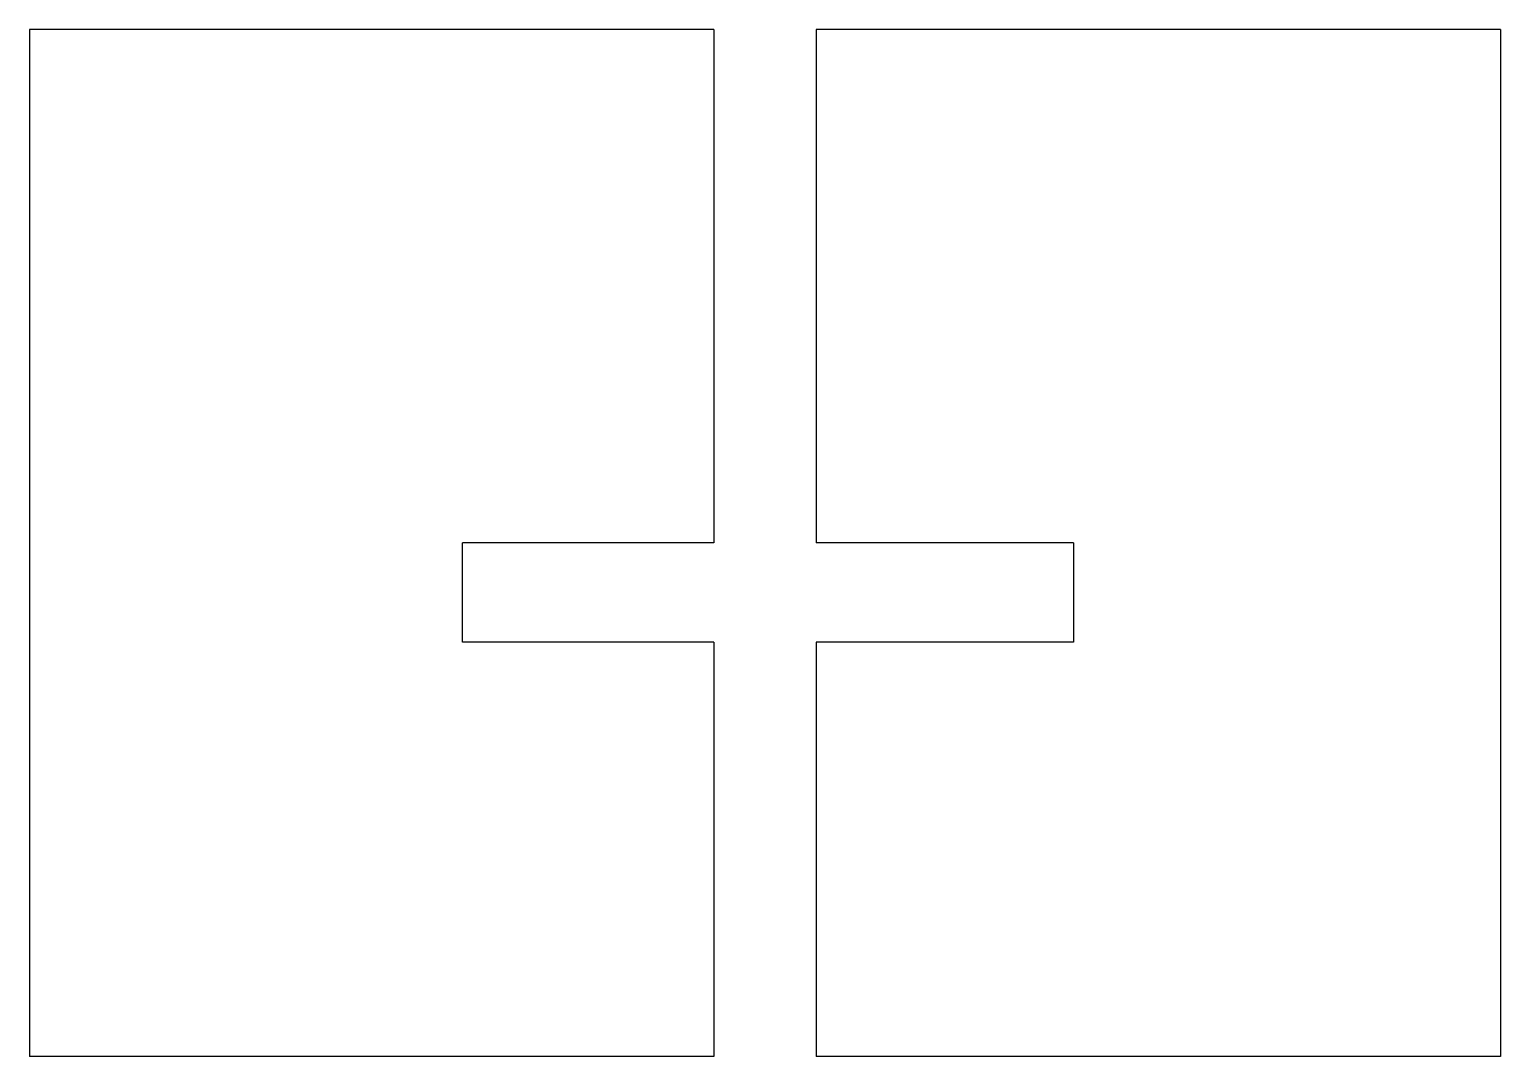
# Model space of a CAD drawing. Extents: x 0 to 595, y 0 to 619.
# Drawn here: x 28 to 540, y 0 to 357 of the extents above; entities that cross this region are included whole.
import ezdxf

# ---------------------------------------------------------------- set-up
doc = ezdxf.new("R2010")
doc.units = 0
doc.layers.add('Default', color=7, linetype='CONTINUOUS')

msp = doc.modelspace()

# ---------------------------------------------------------------- linework, layer by layer
at = {"layer": 'Default', "color": 1}
for points in [[(28.18241, 357.165354), (28.18241, 0)], [(266.292646, 357.165354), (28.18241, 357.165354)], [(266.292646, 357.165354), (266.292646, 178.582677)], [(540.119418, 357.165354), (302.009182, 357.165354), (302.009182, 178.582677)], [(540.119418, 357.165354), (540.119418, 0)], [(178.92533, 144.056693), (178.92533, 178.582677)], [(266.292646, 178.582677), (178.92533, 178.582677)], [(391.474875, 178.582677), (302.009182, 178.582677)], [(391.474875, 178.582677), (391.474875, 144.056693)], [(266.292646, 144.056693), (178.92533, 144.056693)], [(266.292646, 144.056693), (266.292646, 0)], [(391.474875, 144.056693), (302.009182, 144.056693), (302.009182, 0)], [(266.292646, 0), (28.18241, 0)], [(540.119418, 0), (302.009182, 0)]]:
    msp.add_lwpolyline(points, dxfattribs=at)

doc.saveas('drawing.dxf')
